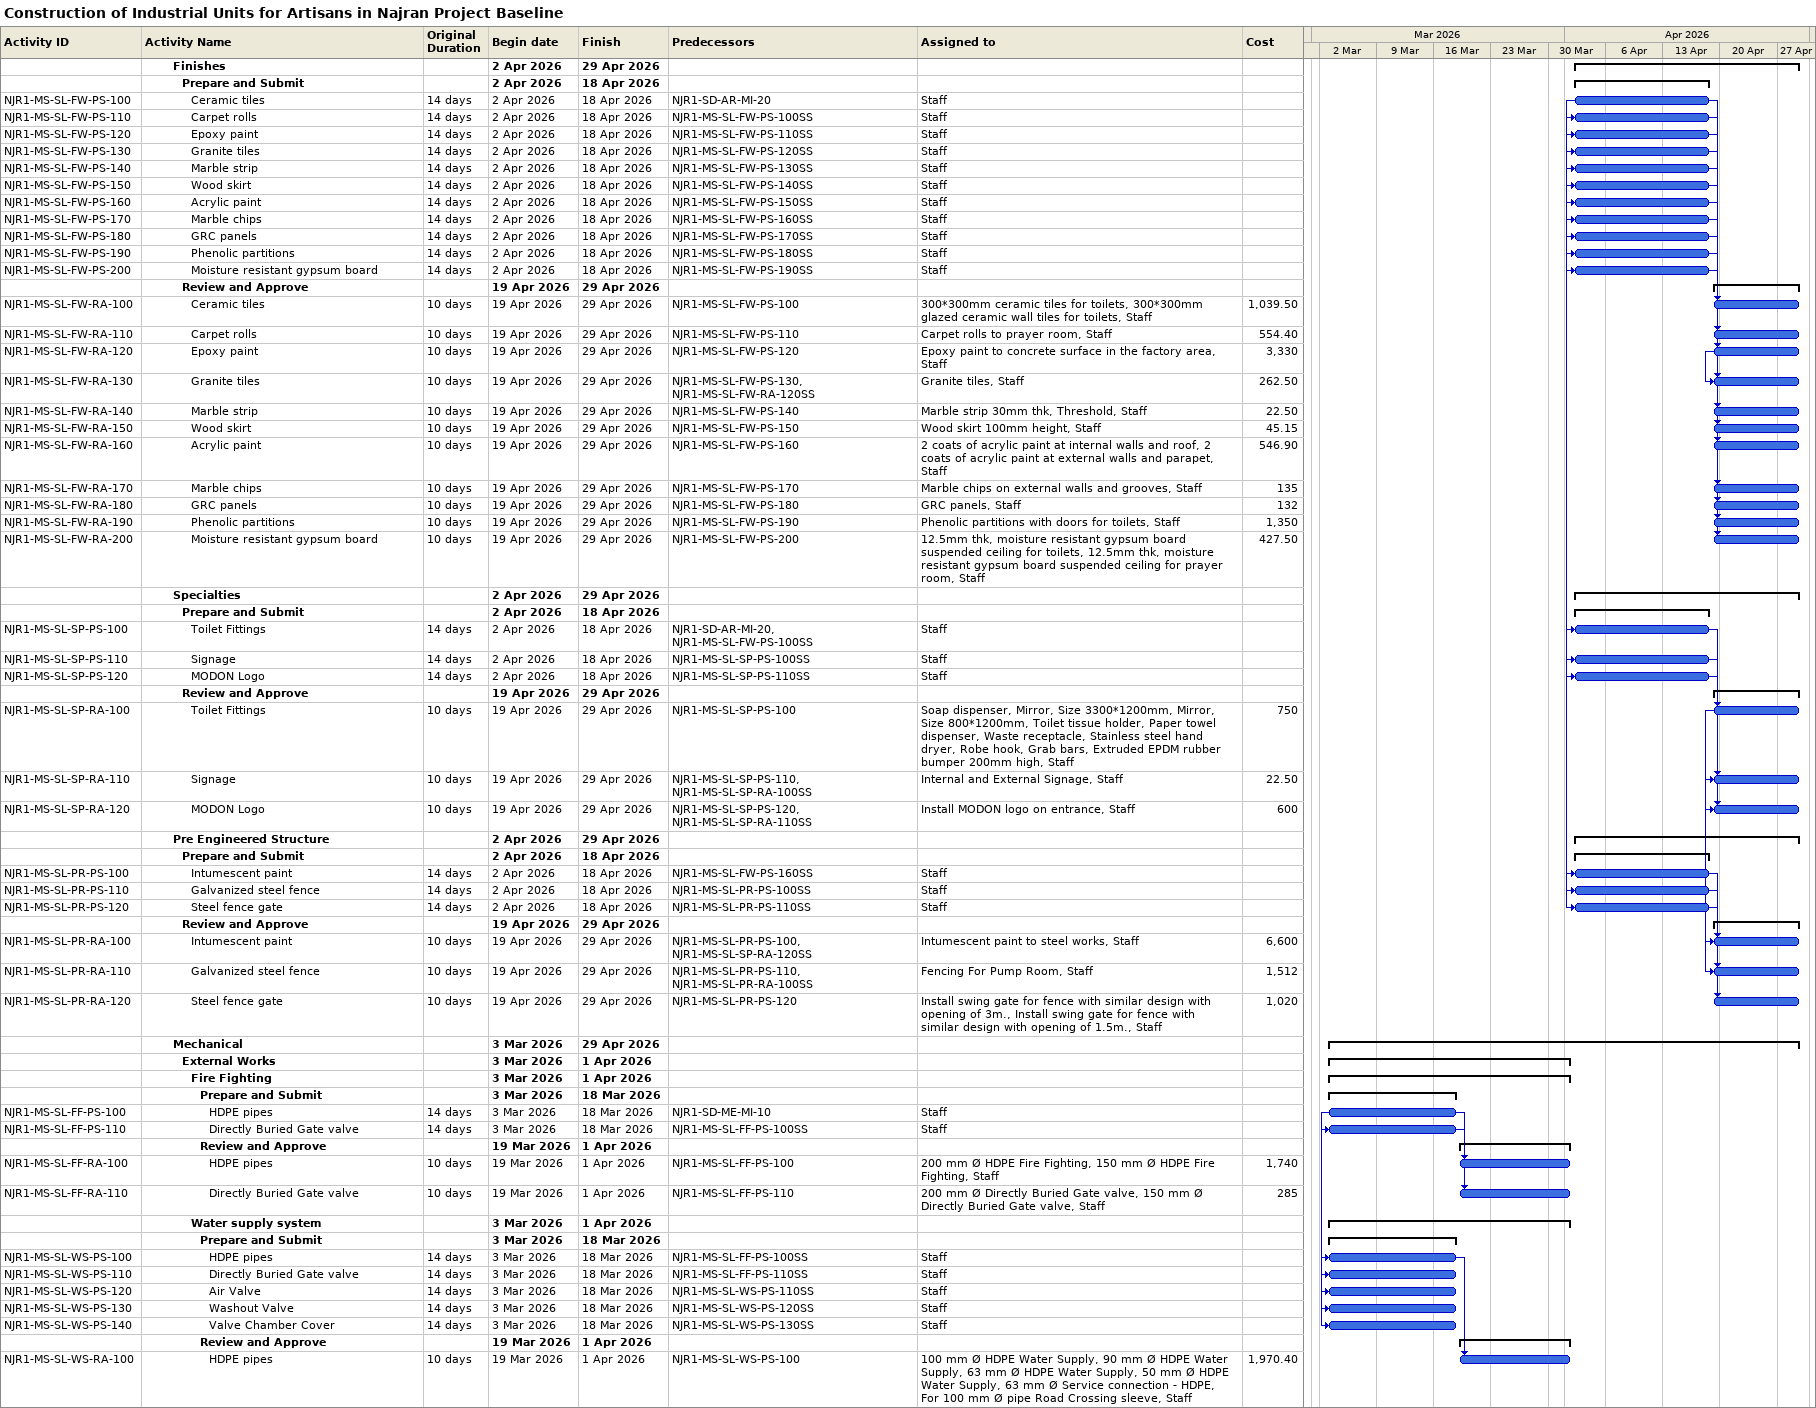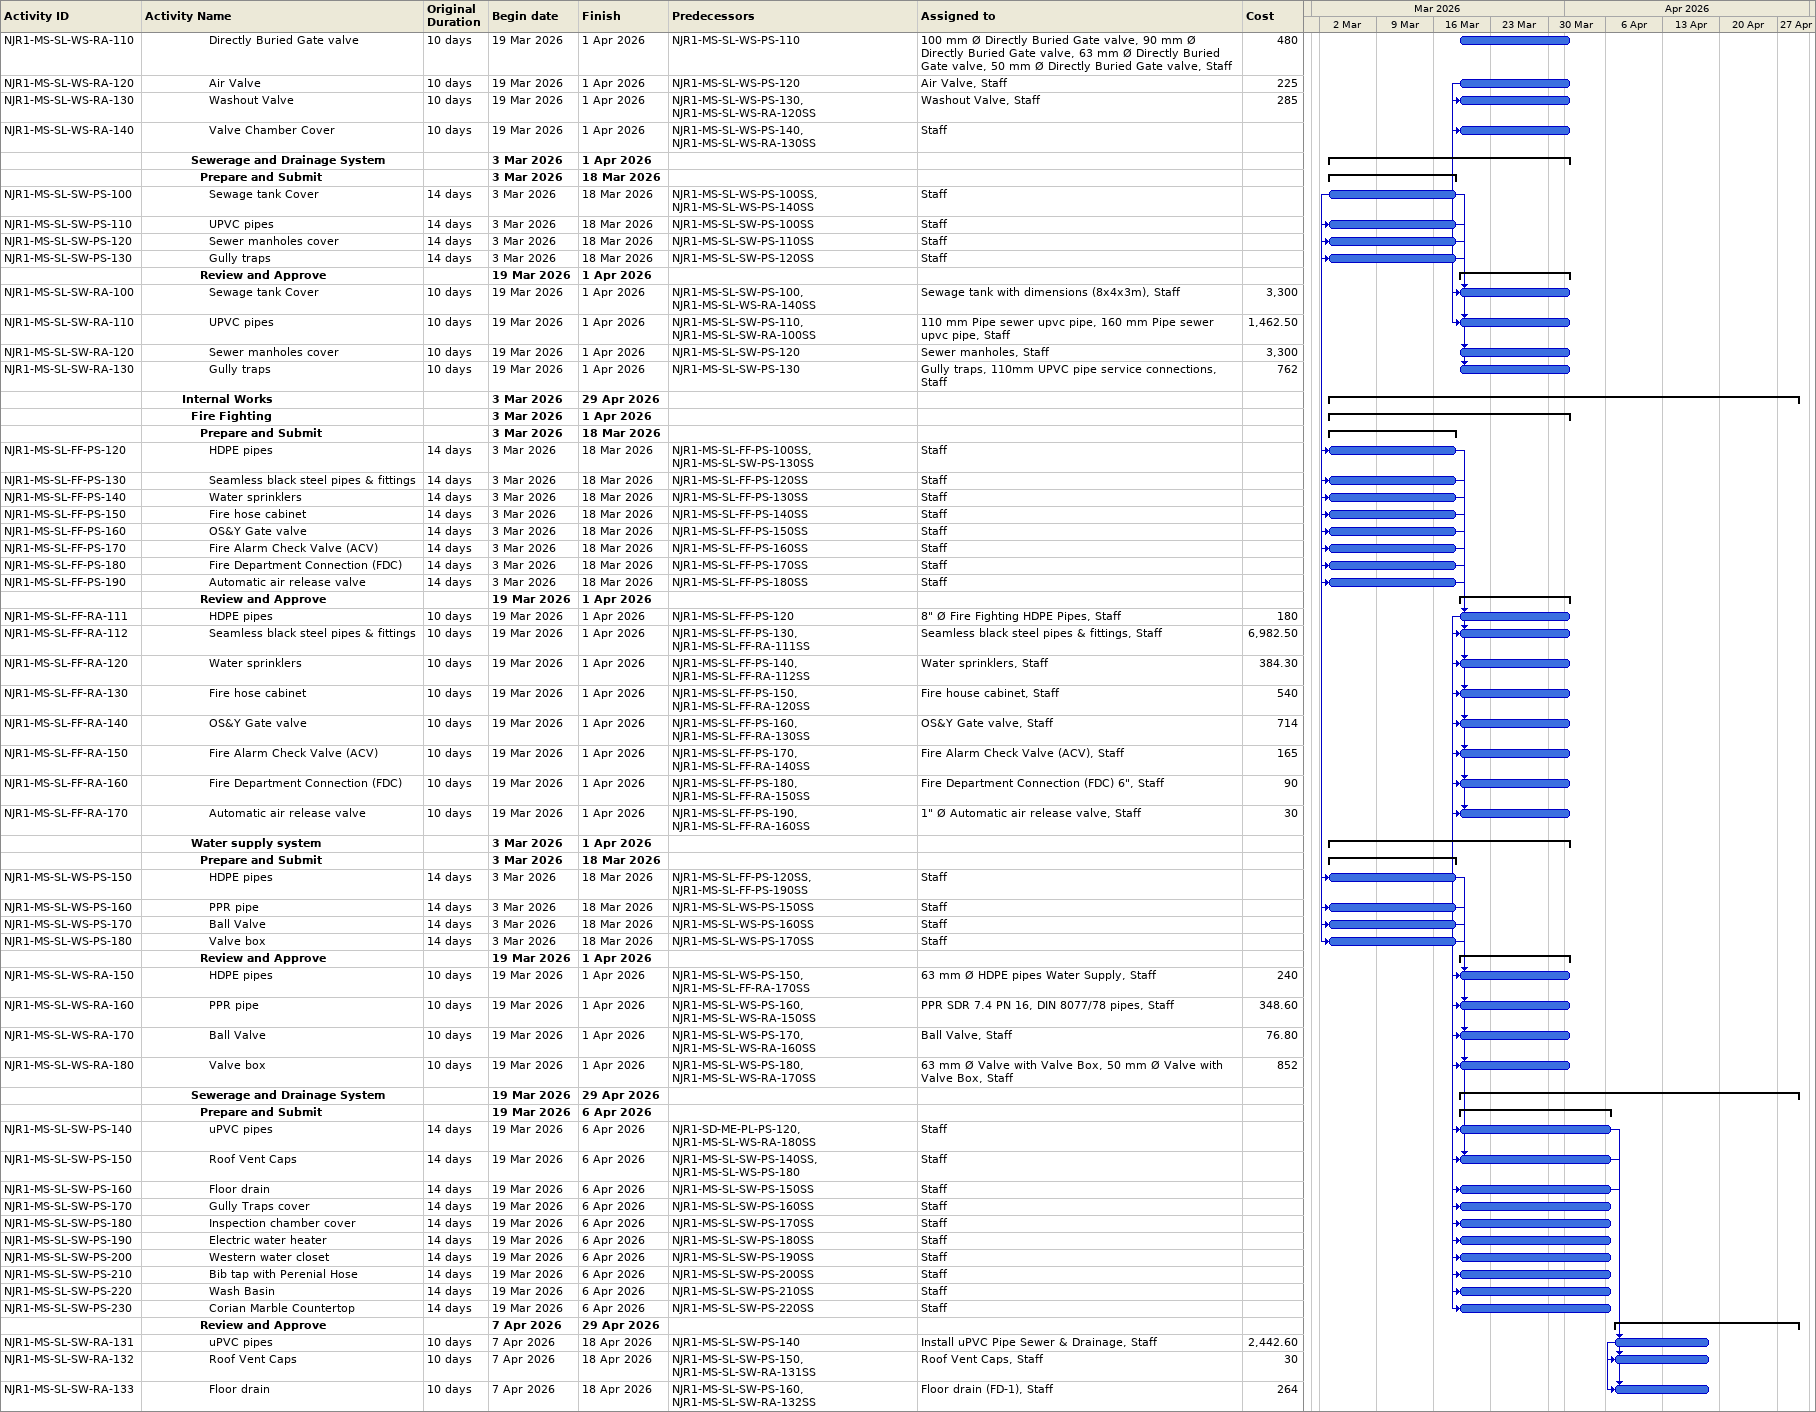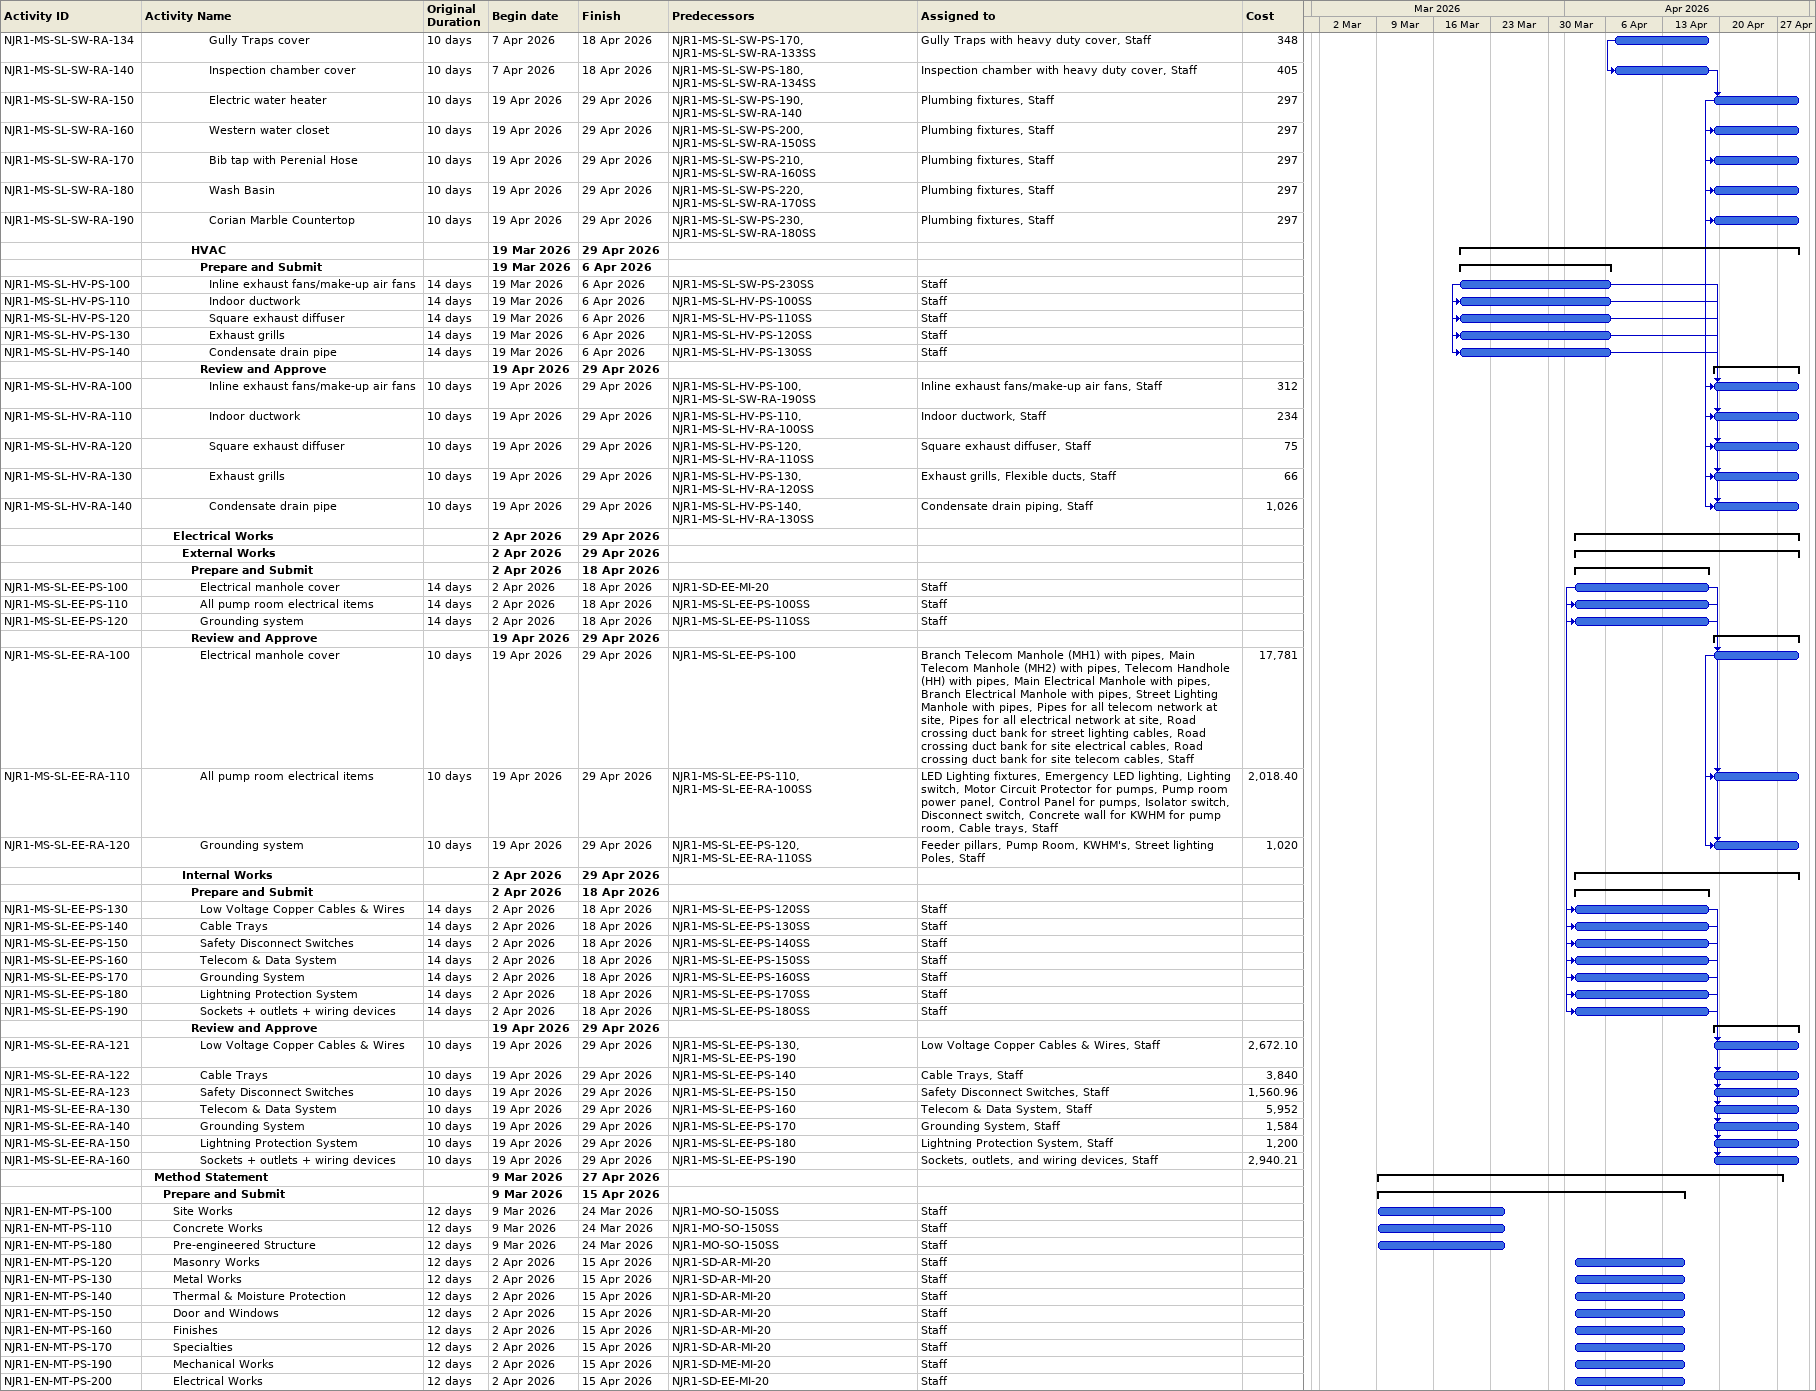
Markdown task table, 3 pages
Construction of Industrial Units for Artisans in Najran Project Baseline

| ID | Level | Task | Original duration | Start | Finish | Predecessors | Resources | Cost |
|---|---|---|---|---|---|---|---|---|
|  | 4 | **Finishes** |  | 2026-04-02 | 2026-04-29 |  |  |  |
|  | 5 | **Prepare and Submit** |  | 2026-04-02 | 2026-04-18 |  |  |  |
| NJR1-MS-SL-FW-PS-100 | 6 | Ceramic tiles | 14d | 2026-04-02 | 2026-04-18 | NJR1-SD-AR-MI-20 | Staff |  |
| NJR1-MS-SL-FW-PS-110 | 6 | Carpet rolls | 14d | 2026-04-02 | 2026-04-18 | NJR1-MS-SL-FW-PS-100SS | Staff |  |
| NJR1-MS-SL-FW-PS-120 | 6 | Epoxy paint | 14d | 2026-04-02 | 2026-04-18 | NJR1-MS-SL-FW-PS-110SS | Staff |  |
| NJR1-MS-SL-FW-PS-130 | 6 | Granite tiles | 14d | 2026-04-02 | 2026-04-18 | NJR1-MS-SL-FW-PS-120SS | Staff |  |
| NJR1-MS-SL-FW-PS-140 | 6 | Marble strip | 14d | 2026-04-02 | 2026-04-18 | NJR1-MS-SL-FW-PS-130SS | Staff |  |
| NJR1-MS-SL-FW-PS-150 | 6 | Wood skirt | 14d | 2026-04-02 | 2026-04-18 | NJR1-MS-SL-FW-PS-140SS | Staff |  |
| NJR1-MS-SL-FW-PS-160 | 6 | Acrylic paint | 14d | 2026-04-02 | 2026-04-18 | NJR1-MS-SL-FW-PS-150SS | Staff |  |
| NJR1-MS-SL-FW-PS-170 | 6 | Marble chips | 14d | 2026-04-02 | 2026-04-18 | NJR1-MS-SL-FW-PS-160SS | Staff |  |
| NJR1-MS-SL-FW-PS-180 | 6 | GRC panels | 14d | 2026-04-02 | 2026-04-18 | NJR1-MS-SL-FW-PS-170SS | Staff |  |
| NJR1-MS-SL-FW-PS-190 | 6 | Phenolic partitions | 14d | 2026-04-02 | 2026-04-18 | NJR1-MS-SL-FW-PS-180SS | Staff |  |
| NJR1-MS-SL-FW-PS-200 | 6 | Moisture resistant gypsum board | 14d | 2026-04-02 | 2026-04-18 | NJR1-MS-SL-FW-PS-190SS | Staff |  |
|  | 5 | **Review and Approve** |  | 2026-04-19 | 2026-04-29 |  |  |  |
| NJR1-MS-SL-FW-RA-100 | 6 | Ceramic tiles | 10d | 2026-04-19 | 2026-04-29 | NJR1-MS-SL-FW-PS-100 | 300*300mm ceramic tiles for toilets, 300*300mm glazed ceramic wall tiles for toilets, Staff | 1039.50 |
| NJR1-MS-SL-FW-RA-110 | 6 | Carpet rolls | 10d | 2026-04-19 | 2026-04-29 | NJR1-MS-SL-FW-PS-110 | Carpet rolls to prayer room, Staff | 554.40 |
| NJR1-MS-SL-FW-RA-120 | 6 | Epoxy paint | 10d | 2026-04-19 | 2026-04-29 | NJR1-MS-SL-FW-PS-120 | Epoxy paint to concrete surface in the factory area, Staff | 3330 |
| NJR1-MS-SL-FW-RA-130 | 6 | Granite tiles | 10d | 2026-04-19 | 2026-04-29 | NJR1-MS-SL-FW-PS-130, NJR1-MS-SL-FW-RA-120SS | Granite tiles, Staff | 262.50 |
| NJR1-MS-SL-FW-RA-140 | 6 | Marble strip | 10d | 2026-04-19 | 2026-04-29 | NJR1-MS-SL-FW-PS-140 | Marble strip 30mm thk, Threshold, Staff | 22.50 |
| NJR1-MS-SL-FW-RA-150 | 6 | Wood skirt | 10d | 2026-04-19 | 2026-04-29 | NJR1-MS-SL-FW-PS-150 | Wood skirt 100mm height, Staff | 45.15 |
| NJR1-MS-SL-FW-RA-160 | 6 | Acrylic paint | 10d | 2026-04-19 | 2026-04-29 | NJR1-MS-SL-FW-PS-160 | 2 coats of acrylic paint at internal walls and roof, 2 coats of acrylic paint at external walls and parapet, Staff | 546.90 |
| NJR1-MS-SL-FW-RA-170 | 6 | Marble chips | 10d | 2026-04-19 | 2026-04-29 | NJR1-MS-SL-FW-PS-170 | Marble chips on external walls and grooves, Staff | 135 |
| NJR1-MS-SL-FW-RA-180 | 6 | GRC panels | 10d | 2026-04-19 | 2026-04-29 | NJR1-MS-SL-FW-PS-180 | GRC panels, Staff | 132 |
| NJR1-MS-SL-FW-RA-190 | 6 | Phenolic partitions | 10d | 2026-04-19 | 2026-04-29 | NJR1-MS-SL-FW-PS-190 | Phenolic partitions with doors for toilets, Staff | 1350 |
| NJR1-MS-SL-FW-RA-200 | 6 | Moisture resistant gypsum board | 10d | 2026-04-19 | 2026-04-29 | NJR1-MS-SL-FW-PS-200 | 12.5mm thk, moisture resistant gypsum board suspended ceiling for toilets, 12.5mm thk, moisture resistant gypsum board suspended ceiling for prayer room, Staff | 427.50 |
|  | 4 | **Specialties** |  | 2026-04-02 | 2026-04-29 |  |  |  |
|  | 5 | **Prepare and Submit** |  | 2026-04-02 | 2026-04-18 |  |  |  |
| NJR1-MS-SL-SP-PS-100 | 6 | Toilet Fittings | 14d | 2026-04-02 | 2026-04-18 | NJR1-SD-AR-MI-20, NJR1-MS-SL-FW-PS-100SS | Staff |  |
| NJR1-MS-SL-SP-PS-110 | 6 | Signage | 14d | 2026-04-02 | 2026-04-18 | NJR1-MS-SL-SP-PS-100SS | Staff |  |
| NJR1-MS-SL-SP-PS-120 | 6 | MODON Logo | 14d | 2026-04-02 | 2026-04-18 | NJR1-MS-SL-SP-PS-110SS | Staff |  |
|  | 5 | **Review and Approve** |  | 2026-04-19 | 2026-04-29 |  |  |  |
| NJR1-MS-SL-SP-RA-100 | 6 | Toilet Fittings | 10d | 2026-04-19 | 2026-04-29 | NJR1-MS-SL-SP-PS-100 | Soap dispenser, Mirror, Size 3300*1200mm, Mirror, Size 800*1200mm, Toilet tissue holder, Paper towel dispenser, Waste receptacle, Stainless steel hand dryer, Robe hook, Grab bars, Extruded EPDM rubber bumper 200mm high, Staff | 750 |
| NJR1-MS-SL-SP-RA-110 | 6 | Signage | 10d | 2026-04-19 | 2026-04-29 | NJR1-MS-SL-SP-PS-110, NJR1-MS-SL-SP-RA-100SS | Internal and External Signage, Staff | 22.50 |
| NJR1-MS-SL-SP-RA-120 | 6 | MODON Logo | 10d | 2026-04-19 | 2026-04-29 | NJR1-MS-SL-SP-PS-120, NJR1-MS-SL-SP-RA-110SS | Install MODON logo on entrance, Staff | 600 |
|  | 4 | **Pre Engineered Structure** |  | 2026-04-02 | 2026-04-29 |  |  |  |
|  | 5 | **Prepare and Submit** |  | 2026-04-02 | 2026-04-18 |  |  |  |
| NJR1-MS-SL-PR-PS-100 | 6 | Intumescent paint | 14d | 2026-04-02 | 2026-04-18 | NJR1-MS-SL-FW-PS-160SS | Staff |  |
| NJR1-MS-SL-PR-PS-110 | 6 | Galvanized steel fence | 14d | 2026-04-02 | 2026-04-18 | NJR1-MS-SL-PR-PS-100SS | Staff |  |
| NJR1-MS-SL-PR-PS-120 | 6 | Steel fence gate | 14d | 2026-04-02 | 2026-04-18 | NJR1-MS-SL-PR-PS-110SS | Staff |  |
|  | 5 | **Review and Approve** |  | 2026-04-19 | 2026-04-29 |  |  |  |
| NJR1-MS-SL-PR-RA-100 | 6 | Intumescent paint | 10d | 2026-04-19 | 2026-04-29 | NJR1-MS-SL-PR-PS-100, NJR1-MS-SL-SP-RA-120SS | Intumescent paint to steel works, Staff | 6600 |
| NJR1-MS-SL-PR-RA-110 | 6 | Galvanized steel fence | 10d | 2026-04-19 | 2026-04-29 | NJR1-MS-SL-PR-PS-110, NJR1-MS-SL-PR-RA-100SS | Fencing For Pump Room, Staff | 1512 |
| NJR1-MS-SL-PR-RA-120 | 6 | Steel fence gate | 10d | 2026-04-19 | 2026-04-29 | NJR1-MS-SL-PR-PS-120 | Install swing gate for fence with similar design with opening of 3m., Install swing gate for fence with similar design with opening of 1.5m., Staff | 1020 |
|  | 4 | **Mechanical** |  | 2026-03-03 | 2026-04-29 |  |  |  |
|  | 5 | **External Works** |  | 2026-03-03 | 2026-04-01 |  |  |  |
|  | 6 | **Fire Fighting** |  | 2026-03-03 | 2026-04-01 |  |  |  |
|  | 7 | **Prepare and Submit** |  | 2026-03-03 | 2026-03-18 |  |  |  |
| NJR1-MS-SL-FF-PS-100 | 8 | HDPE pipes | 14d | 2026-03-03 | 2026-03-18 | NJR1-SD-ME-MI-10 | Staff |  |
| NJR1-MS-SL-FF-PS-110 | 8 | Directly Buried Gate valve | 14d | 2026-03-03 | 2026-03-18 | NJR1-MS-SL-FF-PS-100SS | Staff |  |
|  | 7 | **Review and Approve** |  | 2026-03-19 | 2026-04-01 |  |  |  |
| NJR1-MS-SL-FF-RA-100 | 8 | HDPE pipes | 10d | 2026-03-19 | 2026-04-01 | NJR1-MS-SL-FF-PS-100 | 200 mm Ø HDPE Fire Fighting, 150 mm Ø HDPE Fire Fighting, Staff | 1740 |
| NJR1-MS-SL-FF-RA-110 | 8 | Directly Buried Gate valve | 10d | 2026-03-19 | 2026-04-01 | NJR1-MS-SL-FF-PS-110 | 200 mm Ø Directly Buried Gate valve, 150 mm Ø Directly Buried Gate valve, Staff | 285 |
|  | 6 | **Water supply system** |  | 2026-03-03 | 2026-04-01 |  |  |  |
|  | 7 | **Prepare and Submit** |  | 2026-03-03 | 2026-03-18 |  |  |  |
| NJR1-MS-SL-WS-PS-100 | 8 | HDPE pipes | 14d | 2026-03-03 | 2026-03-18 | NJR1-MS-SL-FF-PS-100SS | Staff |  |
| NJR1-MS-SL-WS-PS-110 | 8 | Directly Buried Gate valve | 14d | 2026-03-03 | 2026-03-18 | NJR1-MS-SL-FF-PS-110SS | Staff |  |
| NJR1-MS-SL-WS-PS-120 | 8 | Air Valve | 14d | 2026-03-03 | 2026-03-18 | NJR1-MS-SL-WS-PS-110SS | Staff |  |
| NJR1-MS-SL-WS-PS-130 | 8 | Washout Valve | 14d | 2026-03-03 | 2026-03-18 | NJR1-MS-SL-WS-PS-120SS | Staff |  |
| NJR1-MS-SL-WS-PS-140 | 8 | Valve Chamber Cover | 14d | 2026-03-03 | 2026-03-18 | NJR1-MS-SL-WS-PS-130SS | Staff |  |
|  | 7 | **Review and Approve** |  | 2026-03-19 | 2026-04-01 |  |  |  |
| NJR1-MS-SL-WS-RA-100 | 8 | HDPE pipes | 10d | 2026-03-19 | 2026-04-01 | NJR1-MS-SL-WS-PS-100 | 100 mm Ø HDPE Water Supply, 90 mm Ø HDPE Water Supply, 63 mm Ø HDPE Water Supply, 50 mm Ø HDPE Water Supply, 63 mm Ø Service connection - HDPE, For 100 mm Ø pipe Road Crossing sleeve, Staff | 1970.40 |
| NJR1-MS-SL-WS-RA-110 | 8 | Directly Buried Gate valve | 10d | 2026-03-19 | 2026-04-01 | NJR1-MS-SL-WS-PS-110 | 100 mm Ø Directly Buried Gate valve, 90 mm Ø Directly Buried Gate valve, 63 mm Ø Directly Buried Gate valve, 50 mm Ø Directly Buried Gate valve, Staff | 480 |
| NJR1-MS-SL-WS-RA-120 | 8 | Air Valve | 10d | 2026-03-19 | 2026-04-01 | NJR1-MS-SL-WS-PS-120 | Air Valve, Staff | 225 |
| NJR1-MS-SL-WS-RA-130 | 8 | Washout Valve | 10d | 2026-03-19 | 2026-04-01 | NJR1-MS-SL-WS-PS-130, NJR1-MS-SL-WS-RA-120SS | Washout Valve, Staff | 285 |
| NJR1-MS-SL-WS-RA-140 | 8 | Valve Chamber Cover | 10d | 2026-03-19 | 2026-04-01 | NJR1-MS-SL-WS-PS-140, NJR1-MS-SL-WS-RA-130SS | Staff |  |
|  | 6 | **Sewerage and Drainage System** |  | 2026-03-03 | 2026-04-01 |  |  |  |
|  | 7 | **Prepare and Submit** |  | 2026-03-03 | 2026-03-18 |  |  |  |
| NJR1-MS-SL-SW-PS-100 | 8 | Sewage tank Cover | 14d | 2026-03-03 | 2026-03-18 | NJR1-MS-SL-WS-PS-100SS, NJR1-MS-SL-WS-PS-140SS | Staff |  |
| NJR1-MS-SL-SW-PS-110 | 8 | UPVC pipes | 14d | 2026-03-03 | 2026-03-18 | NJR1-MS-SL-SW-PS-100SS | Staff |  |
| NJR1-MS-SL-SW-PS-120 | 8 | Sewer manholes cover | 14d | 2026-03-03 | 2026-03-18 | NJR1-MS-SL-SW-PS-110SS | Staff |  |
| NJR1-MS-SL-SW-PS-130 | 8 | Gully traps | 14d | 2026-03-03 | 2026-03-18 | NJR1-MS-SL-SW-PS-120SS | Staff |  |
|  | 7 | **Review and Approve** |  | 2026-03-19 | 2026-04-01 |  |  |  |
| NJR1-MS-SL-SW-RA-100 | 8 | Sewage tank Cover | 10d | 2026-03-19 | 2026-04-01 | NJR1-MS-SL-SW-PS-100, NJR1-MS-SL-WS-RA-140SS | Sewage tank with dimensions (8x4x3m), Staff | 3300 |
| NJR1-MS-SL-SW-RA-110 | 8 | UPVC pipes | 10d | 2026-03-19 | 2026-04-01 | NJR1-MS-SL-SW-PS-110, NJR1-MS-SL-SW-RA-100SS | 110 mm Pipe sewer upvc pipe, 160 mm Pipe sewer upvc pipe, Staff | 1462.50 |
| NJR1-MS-SL-SW-RA-120 | 8 | Sewer manholes cover | 10d | 2026-03-19 | 2026-04-01 | NJR1-MS-SL-SW-PS-120 | Sewer manholes, Staff | 3300 |
| NJR1-MS-SL-SW-RA-130 | 8 | Gully traps | 10d | 2026-03-19 | 2026-04-01 | NJR1-MS-SL-SW-PS-130 | Gully traps, 110mm UPVC pipe service connections, Staff | 762 |
|  | 5 | **Internal Works** |  | 2026-03-03 | 2026-04-29 |  |  |  |
|  | 6 | **Fire Fighting** |  | 2026-03-03 | 2026-04-01 |  |  |  |
|  | 7 | **Prepare and Submit** |  | 2026-03-03 | 2026-03-18 |  |  |  |
| NJR1-MS-SL-FF-PS-120 | 8 | HDPE pipes | 14d | 2026-03-03 | 2026-03-18 | NJR1-MS-SL-FF-PS-100SS, NJR1-MS-SL-SW-PS-130SS | Staff |  |
| NJR1-MS-SL-FF-PS-130 | 8 | Seamless black steel pipes & fittings | 14d | 2026-03-03 | 2026-03-18 | NJR1-MS-SL-FF-PS-120SS | Staff |  |
| NJR1-MS-SL-FF-PS-140 | 8 | Water sprinklers | 14d | 2026-03-03 | 2026-03-18 | NJR1-MS-SL-FF-PS-130SS | Staff |  |
| NJR1-MS-SL-FF-PS-150 | 8 | Fire hose cabinet | 14d | 2026-03-03 | 2026-03-18 | NJR1-MS-SL-FF-PS-140SS | Staff |  |
| NJR1-MS-SL-FF-PS-160 | 8 | OS&Y Gate valve | 14d | 2026-03-03 | 2026-03-18 | NJR1-MS-SL-FF-PS-150SS | Staff |  |
| NJR1-MS-SL-FF-PS-170 | 8 | Fire Alarm Check Valve (ACV) | 14d | 2026-03-03 | 2026-03-18 | NJR1-MS-SL-FF-PS-160SS | Staff |  |
| NJR1-MS-SL-FF-PS-180 | 8 | Fire Department Connection (FDC) | 14d | 2026-03-03 | 2026-03-18 | NJR1-MS-SL-FF-PS-170SS | Staff |  |
| NJR1-MS-SL-FF-PS-190 | 8 | Automatic air release valve | 14d | 2026-03-03 | 2026-03-18 | NJR1-MS-SL-FF-PS-180SS | Staff |  |
|  | 7 | **Review and Approve** |  | 2026-03-19 | 2026-04-01 |  |  |  |
| NJR1-MS-SL-FF-RA-111 | 8 | HDPE pipes | 10d | 2026-03-19 | 2026-04-01 | NJR1-MS-SL-FF-PS-120 | 8" Ø Fire Fighting HDPE Pipes, Staff | 180 |
| NJR1-MS-SL-FF-RA-112 | 8 | Seamless black steel pipes & fittings | 10d | 2026-03-19 | 2026-04-01 | NJR1-MS-SL-FF-PS-130, NJR1-MS-SL-FF-RA-111SS | Seamless black steel pipes & fittings, Staff | 6982.50 |
| NJR1-MS-SL-FF-RA-120 | 8 | Water sprinklers | 10d | 2026-03-19 | 2026-04-01 | NJR1-MS-SL-FF-PS-140, NJR1-MS-SL-FF-RA-112SS | Water sprinklers, Staff | 384.30 |
| NJR1-MS-SL-FF-RA-130 | 8 | Fire hose cabinet | 10d | 2026-03-19 | 2026-04-01 | NJR1-MS-SL-FF-PS-150, NJR1-MS-SL-FF-RA-120SS | Fire house cabinet, Staff | 540 |
| NJR1-MS-SL-FF-RA-140 | 8 | OS&Y Gate valve | 10d | 2026-03-19 | 2026-04-01 | NJR1-MS-SL-FF-PS-160, NJR1-MS-SL-FF-RA-130SS | OS&Y Gate valve, Staff | 714 |
| NJR1-MS-SL-FF-RA-150 | 8 | Fire Alarm Check Valve (ACV) | 10d | 2026-03-19 | 2026-04-01 | NJR1-MS-SL-FF-PS-170, NJR1-MS-SL-FF-RA-140SS | Fire Alarm Check Valve (ACV), Staff | 165 |
| NJR1-MS-SL-FF-RA-160 | 8 | Fire Department Connection (FDC) | 10d | 2026-03-19 | 2026-04-01 | NJR1-MS-SL-FF-PS-180, NJR1-MS-SL-FF-RA-150SS | Fire Department Connection (FDC) 6", Staff | 90 |
| NJR1-MS-SL-FF-RA-170 | 8 | Automatic air release valve | 10d | 2026-03-19 | 2026-04-01 | NJR1-MS-SL-FF-PS-190, NJR1-MS-SL-FF-RA-160SS | 1" Ø Automatic air release valve, Staff | 30 |
|  | 6 | **Water supply system** |  | 2026-03-03 | 2026-04-01 |  |  |  |
|  | 7 | **Prepare and Submit** |  | 2026-03-03 | 2026-03-18 |  |  |  |
| NJR1-MS-SL-WS-PS-150 | 8 | HDPE pipes | 14d | 2026-03-03 | 2026-03-18 | NJR1-MS-SL-FF-PS-120SS, NJR1-MS-SL-FF-PS-190SS | Staff |  |
| NJR1-MS-SL-WS-PS-160 | 8 | PPR pipe | 14d | 2026-03-03 | 2026-03-18 | NJR1-MS-SL-WS-PS-150SS | Staff |  |
| NJR1-MS-SL-WS-PS-170 | 8 | Ball Valve | 14d | 2026-03-03 | 2026-03-18 | NJR1-MS-SL-WS-PS-160SS | Staff |  |
| NJR1-MS-SL-WS-PS-180 | 8 | Valve box | 14d | 2026-03-03 | 2026-03-18 | NJR1-MS-SL-WS-PS-170SS | Staff |  |
|  | 7 | **Review and Approve** |  | 2026-03-19 | 2026-04-01 |  |  |  |
| NJR1-MS-SL-WS-RA-150 | 8 | HDPE pipes | 10d | 2026-03-19 | 2026-04-01 | NJR1-MS-SL-WS-PS-150, NJR1-MS-SL-FF-RA-170SS | 63 mm Ø HDPE pipes Water Supply, Staff | 240 |
| NJR1-MS-SL-WS-RA-160 | 8 | PPR pipe | 10d | 2026-03-19 | 2026-04-01 | NJR1-MS-SL-WS-PS-160, NJR1-MS-SL-WS-RA-150SS | PPR SDR 7.4 PN 16, DIN 8077/78 pipes, Staff | 348.60 |
| NJR1-MS-SL-WS-RA-170 | 8 | Ball Valve | 10d | 2026-03-19 | 2026-04-01 | NJR1-MS-SL-WS-PS-170, NJR1-MS-SL-WS-RA-160SS | Ball Valve, Staff | 76.80 |
| NJR1-MS-SL-WS-RA-180 | 8 | Valve box | 10d | 2026-03-19 | 2026-04-01 | NJR1-MS-SL-WS-PS-180, NJR1-MS-SL-WS-RA-170SS | 63 mm Ø Valve with Valve Box, 50 mm Ø Valve with Valve Box, Staff | 852 |
|  | 6 | **Sewerage and Drainage System** |  | 2026-03-19 | 2026-04-29 |  |  |  |
|  | 7 | **Prepare and Submit** |  | 2026-03-19 | 2026-04-06 |  |  |  |
| NJR1-MS-SL-SW-PS-140 | 8 | uPVC pipes | 14d | 2026-03-19 | 2026-04-06 | NJR1-SD-ME-PL-PS-120, NJR1-MS-SL-WS-RA-180SS | Staff |  |
| NJR1-MS-SL-SW-PS-150 | 8 | Roof Vent Caps | 14d | 2026-03-19 | 2026-04-06 | NJR1-MS-SL-SW-PS-140SS, NJR1-MS-SL-WS-PS-180 | Staff |  |
| NJR1-MS-SL-SW-PS-160 | 8 | Floor drain | 14d | 2026-03-19 | 2026-04-06 | NJR1-MS-SL-SW-PS-150SS | Staff |  |
| NJR1-MS-SL-SW-PS-170 | 8 | Gully Traps cover | 14d | 2026-03-19 | 2026-04-06 | NJR1-MS-SL-SW-PS-160SS | Staff |  |
| NJR1-MS-SL-SW-PS-180 | 8 | Inspection chamber cover | 14d | 2026-03-19 | 2026-04-06 | NJR1-MS-SL-SW-PS-170SS | Staff |  |
| NJR1-MS-SL-SW-PS-190 | 8 | Electric water heater | 14d | 2026-03-19 | 2026-04-06 | NJR1-MS-SL-SW-PS-180SS | Staff |  |
| NJR1-MS-SL-SW-PS-200 | 8 | Western water closet | 14d | 2026-03-19 | 2026-04-06 | NJR1-MS-SL-SW-PS-190SS | Staff |  |
| NJR1-MS-SL-SW-PS-210 | 8 | Bib tap with Perenial Hose | 14d | 2026-03-19 | 2026-04-06 | NJR1-MS-SL-SW-PS-200SS | Staff |  |
| NJR1-MS-SL-SW-PS-220 | 8 | Wash Basin | 14d | 2026-03-19 | 2026-04-06 | NJR1-MS-SL-SW-PS-210SS | Staff |  |
| NJR1-MS-SL-SW-PS-230 | 8 | Corian Marble Countertop | 14d | 2026-03-19 | 2026-04-06 | NJR1-MS-SL-SW-PS-220SS | Staff |  |
|  | 7 | **Review and Approve** |  | 2026-04-07 | 2026-04-29 |  |  |  |
| NJR1-MS-SL-SW-RA-131 | 8 | uPVC pipes | 10d | 2026-04-07 | 2026-04-18 | NJR1-MS-SL-SW-PS-140 | Install uPVC Pipe Sewer & Drainage, Staff | 2442.60 |
| NJR1-MS-SL-SW-RA-132 | 8 | Roof Vent Caps | 10d | 2026-04-07 | 2026-04-18 | NJR1-MS-SL-SW-PS-150, NJR1-MS-SL-SW-RA-131SS | Roof Vent Caps, Staff | 30 |
| NJR1-MS-SL-SW-RA-133 | 8 | Floor drain | 10d | 2026-04-07 | 2026-04-18 | NJR1-MS-SL-SW-PS-160, NJR1-MS-SL-SW-RA-132SS | Floor drain (FD-1), Staff | 264 |
| NJR1-MS-SL-SW-RA-134 | 8 | Gully Traps cover | 10d | 2026-04-07 | 2026-04-18 | NJR1-MS-SL-SW-PS-170, NJR1-MS-SL-SW-RA-133SS | Gully Traps with heavy duty cover, Staff | 348 |
| NJR1-MS-SL-SW-RA-140 | 8 | Inspection chamber cover | 10d | 2026-04-07 | 2026-04-18 | NJR1-MS-SL-SW-PS-180, NJR1-MS-SL-SW-RA-134SS | Inspection chamber with heavy duty cover, Staff | 405 |
| NJR1-MS-SL-SW-RA-150 | 8 | Electric water heater | 10d | 2026-04-19 | 2026-04-29 | NJR1-MS-SL-SW-PS-190, NJR1-MS-SL-SW-RA-140 | Plumbing fixtures, Staff | 297 |
| NJR1-MS-SL-SW-RA-160 | 8 | Western water closet | 10d | 2026-04-19 | 2026-04-29 | NJR1-MS-SL-SW-PS-200, NJR1-MS-SL-SW-RA-150SS | Plumbing fixtures, Staff | 297 |
| NJR1-MS-SL-SW-RA-170 | 8 | Bib tap with Perenial Hose | 10d | 2026-04-19 | 2026-04-29 | NJR1-MS-SL-SW-PS-210, NJR1-MS-SL-SW-RA-160SS | Plumbing fixtures, Staff | 297 |
| NJR1-MS-SL-SW-RA-180 | 8 | Wash Basin | 10d | 2026-04-19 | 2026-04-29 | NJR1-MS-SL-SW-PS-220, NJR1-MS-SL-SW-RA-170SS | Plumbing fixtures, Staff | 297 |
| NJR1-MS-SL-SW-RA-190 | 8 | Corian Marble Countertop | 10d | 2026-04-19 | 2026-04-29 | NJR1-MS-SL-SW-PS-230, NJR1-MS-SL-SW-RA-180SS | Plumbing fixtures, Staff | 297 |
|  | 6 | **HVAC** |  | 2026-03-19 | 2026-04-29 |  |  |  |
|  | 7 | **Prepare and Submit** |  | 2026-03-19 | 2026-04-06 |  |  |  |
| NJR1-MS-SL-HV-PS-100 | 8 | Inline exhaust fans/make-up air fans | 14d | 2026-03-19 | 2026-04-06 | NJR1-MS-SL-SW-PS-230SS | Staff |  |
| NJR1-MS-SL-HV-PS-110 | 8 | Indoor ductwork | 14d | 2026-03-19 | 2026-04-06 | NJR1-MS-SL-HV-PS-100SS | Staff |  |
| NJR1-MS-SL-HV-PS-120 | 8 | Square exhaust diffuser | 14d | 2026-03-19 | 2026-04-06 | NJR1-MS-SL-HV-PS-110SS | Staff |  |
| NJR1-MS-SL-HV-PS-130 | 8 | Exhaust grills | 14d | 2026-03-19 | 2026-04-06 | NJR1-MS-SL-HV-PS-120SS | Staff |  |
| NJR1-MS-SL-HV-PS-140 | 8 | Condensate drain pipe | 14d | 2026-03-19 | 2026-04-06 | NJR1-MS-SL-HV-PS-130SS | Staff |  |
|  | 7 | **Review and Approve** |  | 2026-04-19 | 2026-04-29 |  |  |  |
| NJR1-MS-SL-HV-RA-100 | 8 | Inline exhaust fans/make-up air fans | 10d | 2026-04-19 | 2026-04-29 | NJR1-MS-SL-HV-PS-100, NJR1-MS-SL-SW-RA-190SS | Inline exhaust fans/make-up air fans, Staff | 312 |
| NJR1-MS-SL-HV-RA-110 | 8 | Indoor ductwork | 10d | 2026-04-19 | 2026-04-29 | NJR1-MS-SL-HV-PS-110, NJR1-MS-SL-HV-RA-100SS | Indoor ductwork, Staff | 234 |
| NJR1-MS-SL-HV-RA-120 | 8 | Square exhaust diffuser | 10d | 2026-04-19 | 2026-04-29 | NJR1-MS-SL-HV-PS-120, NJR1-MS-SL-HV-RA-110SS | Square exhaust diffuser, Staff | 75 |
| NJR1-MS-SL-HV-RA-130 | 8 | Exhaust grills | 10d | 2026-04-19 | 2026-04-29 | NJR1-MS-SL-HV-PS-130, NJR1-MS-SL-HV-RA-120SS | Exhaust grills, Flexible ducts, Staff | 66 |
| NJR1-MS-SL-HV-RA-140 | 8 | Condensate drain pipe | 10d | 2026-04-19 | 2026-04-29 | NJR1-MS-SL-HV-PS-140, NJR1-MS-SL-HV-RA-130SS | Condensate drain piping, Staff | 1026 |
|  | 4 | **Electrical Works** |  | 2026-04-02 | 2026-04-29 |  |  |  |
|  | 5 | **External Works** |  | 2026-04-02 | 2026-04-29 |  |  |  |
|  | 6 | **Prepare and Submit** |  | 2026-04-02 | 2026-04-18 |  |  |  |
| NJR1-MS-SL-EE-PS-100 | 7 | Electrical manhole cover | 14d | 2026-04-02 | 2026-04-18 | NJR1-SD-EE-MI-20 | Staff |  |
| NJR1-MS-SL-EE-PS-110 | 7 | All pump room electrical items | 14d | 2026-04-02 | 2026-04-18 | NJR1-MS-SL-EE-PS-100SS | Staff |  |
| NJR1-MS-SL-EE-PS-120 | 7 | Grounding system | 14d | 2026-04-02 | 2026-04-18 | NJR1-MS-SL-EE-PS-110SS | Staff |  |
|  | 6 | **Review and Approve** |  | 2026-04-19 | 2026-04-29 |  |  |  |
| NJR1-MS-SL-EE-RA-100 | 7 | Electrical manhole cover | 10d | 2026-04-19 | 2026-04-29 | NJR1-MS-SL-EE-PS-100 | Branch Telecom Manhole (MH1) with pipes, Main Telecom Manhole (MH2) with pipes, Telecom Handhole (HH) with pipes, Main Electrical Manhole with pipes, Branch Electrical Manhole with pipes, Street Lighting Manhole with pipes, Pipes for all telecom network at site, Pipes for all electrical network at site, Road crossing duct bank for street lighting cables, Road crossing duct bank for site electrical cables, Road crossing duct bank for site telecom cables, Staff | 17781 |
| NJR1-MS-SL-EE-RA-110 | 7 | All pump room electrical items | 10d | 2026-04-19 | 2026-04-29 | NJR1-MS-SL-EE-PS-110, NJR1-MS-SL-EE-RA-100SS | LED Lighting fixtures, Emergency LED lighting, Lighting switch, Motor Circuit Protector for pumps, Pump room power panel, Control Panel for pumps, Isolator switch, Disconnect switch, Concrete wall for KWHM for pump room, Cable trays, Staff | 2018.40 |
| NJR1-MS-SL-EE-RA-120 | 7 | Grounding system | 10d | 2026-04-19 | 2026-04-29 | NJR1-MS-SL-EE-PS-120, NJR1-MS-SL-EE-RA-110SS | Feeder pillars, Pump Room, KWHM's, Street lighting Poles, Staff | 1020 |
|  | 5 | **Internal Works** |  | 2026-04-02 | 2026-04-29 |  |  |  |
|  | 6 | **Prepare and Submit** |  | 2026-04-02 | 2026-04-18 |  |  |  |
| NJR1-MS-SL-EE-PS-130 | 7 | Low Voltage Copper Cables & Wires | 14d | 2026-04-02 | 2026-04-18 | NJR1-MS-SL-EE-PS-120SS | Staff |  |
| NJR1-MS-SL-EE-PS-140 | 7 | Cable Trays | 14d | 2026-04-02 | 2026-04-18 | NJR1-MS-SL-EE-PS-130SS | Staff |  |
| NJR1-MS-SL-EE-PS-150 | 7 | Safety Disconnect Switches | 14d | 2026-04-02 | 2026-04-18 | NJR1-MS-SL-EE-PS-140SS | Staff |  |
| NJR1-MS-SL-EE-PS-160 | 7 | Telecom & Data System | 14d | 2026-04-02 | 2026-04-18 | NJR1-MS-SL-EE-PS-150SS | Staff |  |
| NJR1-MS-SL-EE-PS-170 | 7 | Grounding System | 14d | 2026-04-02 | 2026-04-18 | NJR1-MS-SL-EE-PS-160SS | Staff |  |
| NJR1-MS-SL-EE-PS-180 | 7 | Lightning Protection System | 14d | 2026-04-02 | 2026-04-18 | NJR1-MS-SL-EE-PS-170SS | Staff |  |
| NJR1-MS-SL-EE-PS-190 | 7 | Sockets + outlets + wiring devices | 14d | 2026-04-02 | 2026-04-18 | NJR1-MS-SL-EE-PS-180SS | Staff |  |
|  | 6 | **Review and Approve** |  | 2026-04-19 | 2026-04-29 |  |  |  |
| NJR1-MS-SL-EE-RA-121 | 7 | Low Voltage Copper Cables & Wires | 10d | 2026-04-19 | 2026-04-29 | NJR1-MS-SL-EE-PS-130, NJR1-MS-SL-EE-PS-190 | Low Voltage Copper Cables & Wires, Staff | 2672.10 |
| NJR1-MS-SL-EE-RA-122 | 7 | Cable Trays | 10d | 2026-04-19 | 2026-04-29 | NJR1-MS-SL-EE-PS-140 | Cable Trays, Staff | 3840 |
| NJR1-MS-SL-EE-RA-123 | 7 | Safety Disconnect Switches | 10d | 2026-04-19 | 2026-04-29 | NJR1-MS-SL-EE-PS-150 | Safety Disconnect Switches, Staff | 1560.96 |
| NJR1-MS-SL-EE-RA-130 | 7 | Telecom & Data System | 10d | 2026-04-19 | 2026-04-29 | NJR1-MS-SL-EE-PS-160 | Telecom & Data System, Staff | 5952 |
| NJR1-MS-SL-EE-RA-140 | 7 | Grounding System | 10d | 2026-04-19 | 2026-04-29 | NJR1-MS-SL-EE-PS-170 | Grounding System, Staff | 1584 |
| NJR1-MS-SL-EE-RA-150 | 7 | Lightning Protection System | 10d | 2026-04-19 | 2026-04-29 | NJR1-MS-SL-EE-PS-180 | Lightning Protection System, Staff | 1200 |
| NJR1-MS-SL-EE-RA-160 | 7 | Sockets + outlets + wiring devices | 10d | 2026-04-19 | 2026-04-29 | NJR1-MS-SL-EE-PS-190 | Sockets, outlets, and wiring devices, Staff | 2940.21 |
|  | 2 | **Method Statement** |  | 2026-03-09 | 2026-04-27 |  |  |  |
|  | 3 | **Prepare and Submit** |  | 2026-03-09 | 2026-04-15 |  |  |  |
| NJR1-EN-MT-PS-100 | 4 | Site Works | 12d | 2026-03-09 | 2026-03-24 | NJR1-MO-SO-150SS | Staff |  |
| NJR1-EN-MT-PS-110 | 4 | Concrete Works | 12d | 2026-03-09 | 2026-03-24 | NJR1-MO-SO-150SS | Staff |  |
| NJR1-EN-MT-PS-180 | 4 | Pre-engineered Structure | 12d | 2026-03-09 | 2026-03-24 | NJR1-MO-SO-150SS | Staff |  |
| NJR1-EN-MT-PS-120 | 4 | Masonry Works | 12d | 2026-04-02 | 2026-04-15 | NJR1-SD-AR-MI-20 | Staff |  |
| NJR1-EN-MT-PS-130 | 4 | Metal Works | 12d | 2026-04-02 | 2026-04-15 | NJR1-SD-AR-MI-20 | Staff |  |
| NJR1-EN-MT-PS-140 | 4 | Thermal & Moisture Protection | 12d | 2026-04-02 | 2026-04-15 | NJR1-SD-AR-MI-20 | Staff |  |
| NJR1-EN-MT-PS-150 | 4 | Door and Windows | 12d | 2026-04-02 | 2026-04-15 | NJR1-SD-AR-MI-20 | Staff |  |
| NJR1-EN-MT-PS-160 | 4 | Finishes | 12d | 2026-04-02 | 2026-04-15 | NJR1-SD-AR-MI-20 | Staff |  |
| NJR1-EN-MT-PS-170 | 4 | Specialties | 12d | 2026-04-02 | 2026-04-15 | NJR1-SD-AR-MI-20 | Staff |  |
| NJR1-EN-MT-PS-190 | 4 | Mechanical Works | 12d | 2026-04-02 | 2026-04-15 | NJR1-SD-ME-MI-20 | Staff |  |
| NJR1-EN-MT-PS-200 | 4 | Electrical Works | 12d | 2026-04-02 | 2026-04-15 | NJR1-SD-EE-MI-20 | Staff |  |
